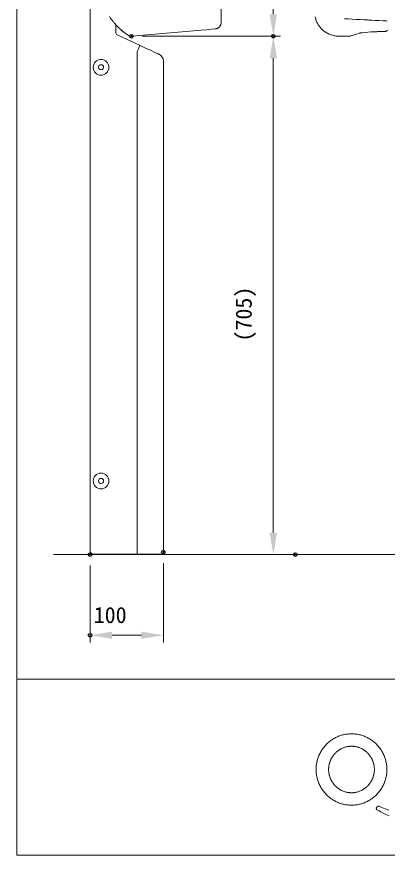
# Model space of a CAD drawing. Units: millimetres on the paper. Extents: x -203 to 203, y -143 to 143.
# Drawn here: x -198 to -147.5, y -138 to -23.7 of the extents above; entities that cross this region are included whole.
import ezdxf
from ezdxf.enums import TextEntityAlignment as Align

# ---------------------------------------------------------------- set-up
doc = ezdxf.new("R2010")
doc.units = ezdxf.units.MM
doc.header["$PDMODE"] = 32
doc.header["$PDSIZE"] = 0.5
for name, color, linetype, lineweight in [('0-1_DIMENSION_LINES$02_DIMENSI', 1, 'Continuous', 20), ('0-4_DIMENSION_LINES$04_SUB_LIN', 4, 'Continuous', 18), ('0-5_DIMENSION_LINES$03_LINES', 7, 'Continuous', 18), ('0-7_WAKU_INVISIBLE', 7, 'Continuous', 18), ('0-8_図面_FORMAT$01_WAKU$OUT_LINE', 6, 'Continuous', 18), ('0-C_図面_FORMAT$02_LOGO$02_OMOIO', 7, 'Continuous', 18)]:
    doc.layers.add(name, color=color, linetype=linetype, lineweight=lineweight)
doc.layers.add('0-3_DEFPOINTS', color=7, linetype='Continuous')
doc.styles.add('ＭＳ ゴシック', font='')
doc.styles.get('ＭＳ ゴシック').set_extended_font_data('MS Gothic')

# ---------------------------------------------------------------- blocks, each defined once
blk = doc.blocks.new('D3')
at = {"layer": '0-1_DIMENSION_LINES$02_DIMENSI', "color": 7}
for p, q in [((1696.704, 997.255), (1718, 997.255)), ((1717, 946.678), (1717, 994.255)), ((1699.135, 943.678), (1718, 943.678))]:
    blk.add_line(p, q, dxfattribs=at)
for points in [[(1717.5, 994.255), (1716.5, 994.255), (1717, 997.255)], [(1716.5, 946.678), (1717.5, 946.678), (1717, 943.678)]]:
    blk.add_solid(points, dxfattribs=at)
at = {"layer": '0-3_DEFPOINTS'}
for p in [(1695.204, 997.255), (1717, 997.255), (1697.635, 943.678)]:
    blk.add_point(p, dxfattribs=at)
at = {"layer": '0-1_DIMENSION_LINES$02_DIMENSI', "color": 7, "style": 'ＭＳ ゴシック'}
blk.add_text('540', height=2.199, rotation=90, dxfattribs=at).set_placement((1716, 966.181), align=Align.BOTTOM_LEFT)
blk = doc.blocks.new('D4')
at = {"layer": '0-1_DIMENSION_LINES$02_DIMENSI', "color": 7}
for p, q in [((1699.135, 943.678), (1718, 943.678)), ((1717, 876), (1717, 940.678)), ((1718.5, 873), (1716, 873))]:
    blk.add_line(p, q, dxfattribs=at)
for points in [[(1717.5, 940.678), (1716.5, 940.678), (1717, 943.678)], [(1716.5, 876), (1717.5, 876), (1717, 873)]]:
    blk.add_solid(points, dxfattribs=at)
at = {"layer": '0-3_DEFPOINTS'}
for p in [(1697.635, 943.678), (1717, 943.678), (1720, 873)]:
    blk.add_point(p, dxfattribs=at)
at = {"layer": '0-1_DIMENSION_LINES$02_DIMENSI', "color": 7, "style": 'ＭＳ ゴシック'}
blk.add_text('(705)', height=2.199, rotation=90, dxfattribs=at).set_placement((1714.714, 902.053), align=Align.BOTTOM_LEFT)
blk = doc.blocks.new('D5')
at = {"layer": '0-1_DIMENSION_LINES$02_DIMENSI', "color": 7}
for p, q in [((1692, 871.5), (1692, 861)), ((1702, 871.838), (1702, 861)), ((1699, 862), (1695, 862))]:
    blk.add_line(p, q, dxfattribs=at)
for points in [[(1695, 862.5), (1695, 861.5), (1692, 862)], [(1699, 861.5), (1699, 862.5), (1702, 862)]]:
    blk.add_solid(points, dxfattribs=at)
at = {"layer": '0-3_DEFPOINTS'}
for p in [(1692, 873), (1702, 873.338), (1692, 862)]:
    blk.add_point(p, dxfattribs=at)
at = {"layer": '0-1_DIMENSION_LINES$02_DIMENSI', "color": 7, "style": 'ＭＳ ゴシック'}
blk.add_text('100', height=2.199, dxfattribs=at).set_placement((1692.5, 863), align=Align.BOTTOM_LEFT)

msp = doc.modelspace()

# ---------------------------------------------------------------- linework, layer by layer
at = {"layer": '0-4_DIMENSION_LINES$04_SUB_LIN'}
for p, q in [((-181.579, -28.458), (-181.473, -28.219)), ((-181.579, -28.458), (-181.579, -96.962)), ((-181.473, -28.219), (-181.393, -28.03)), ((-181.393, -28.03), (-181.342, -27.9)), ((-181.342, -27.9), (-181.291, -27.76)), ((-181.291, -27.76), (-181.262, -27.671)), ((-181.262, -27.671), (-181.243, -27.59)), ((-181.243, -27.59), (-181.247, -27.55))]:
    msp.add_line(p, q, dxfattribs=at)
at = {"layer": '0-5_DIMENSION_LINES$03_LINES'}
for p, q in [((-188, -96.587), (-188, 27.2)), ((-170.11, -24.428), (-170.111, 21.39)), ((-185.248, -23.789), (-185.103, -23.99)), ((-153.274, -23.93), (-152.749, -23.959)), ((-152.749, -23.959), (-152.224, -23.987)), ((-152.224, -23.987), (-151.698, -24.015)), ((-188, -24.21), (-188, -96.049)), ((-184.5, -25.739), (-184.5, -24.723)), ((-151.698, -24.015), (-151.173, -24.043)), ((-151.173, -24.043), (-150.648, -24.071)), ((-149.611, -24.127), (-149.098, -24.154)), ((-149.098, -24.154), (-148.586, -24.18)), ((-148.586, -24.18), (-148.022, -24.21)), ((-184.491, -25.818), (-184.5, -25.739)), ((-184.48, -25.892), (-184.491, -25.818)), ((-184.423, -26.004), (-184.48, -25.892)), ((-184.375, -26.062), (-184.423, -26.004)), ((-184.301, -26.129), (-184.375, -26.062)), ((-184.21, -26.183), (-184.301, -26.129)), ((-181.247, -27.55), (-184.21, -26.183)), ((-183.779, -25.435), (-183.862, -25.36)), ((-183.033, -26.031), (-183.251, -25.869)), ((-182.814, -26.184), (-183.033, -26.031)), ((-182.811, -26.186), (-182.726, -26.234)), ((-173.35, -25.536), (-182.294, -26.319)), ((-173.35, -25.536), (-172.901, -25.497)), ((-172.05, -25.423), (-172.901, -25.497)), ((-171.899, -25.409), (-172.05, -25.423)), ((-171.899, -25.409), (-171.439, -25.369)), ((-170.933, -25.325), (-171.439, -25.369)), ((-152.448, -26.285), (-152.452, -26.287)), ((-151.183, -25.874), (-152.402, -26.271)), ((-151.149, -25.867), (-151.183, -25.874)), ((-150.871, -25.835), (-151.149, -25.867)), ((-149.714, -25.734), (-150.871, -25.835)), ((-149.471, -25.716), (-149.714, -25.734)), ((-149.015, -25.696), (-149.021, -25.696)), ((-148.942, -25.694), (-149.015, -25.696)), ((-148.867, -25.692), (-148.942, -25.694)), ((-148.791, -25.69), (-148.867, -25.692)), ((-148.212, -25.686), (-148.386, -25.686)), ((-148.063, -25.686), (-148.212, -25.686)), ((-147.958, -25.686), (-148.063, -25.686)), ((-147.94, -25.686), (-147.958, -25.686)), ((-147.922, -25.686), (-147.94, -25.686)), ((-147.903, -25.685), (-147.922, -25.686)), ((-147.326, -25.489), (-147.513, -25.582)), ((-152.716, -26.322), (-153.94, -26.322)), ((-180.78, -27.766), (-181.247, -27.55)), ((-180.344, -27.967), (-180.78, -27.766)), ((-179.964, -28.142), (-180.344, -27.967)), ((-179.667, -28.279), (-179.964, -28.142)), ((-179.064, -28.558), (-179.667, -28.279)), ((-178.814, -28.673), (-179.064, -28.558)), ((-178.814, -28.673), (-178.674, -28.738)), ((-178.674, -28.738), (-178.601, -28.772)), ((-178.601, -28.772), (-178.581, -28.781)), ((-178.343, -28.935), (-178.581, -28.781)), ((-178.157, -29.15), (-178.343, -28.935)), ((-178.04, -29.409), (-178.157, -29.15)), ((-178, -29.69), (-178.04, -29.409)), ((-178, -96.662), (-178, -29.689)), ((-193, -97), (-73, -97)), ((-188, -96.802), (-188, -96.462)), ((-187.945, -96.691), (-187.958, -96.662)), ((-187.929, -96.718), (-187.945, -96.691)), ((-187.91, -96.748), (-187.929, -96.718)), ((-187.877, -96.79), (-187.91, -96.748)), ((-187.828, -96.84), (-187.877, -96.79)), ((-187.775, -96.879), (-187.828, -96.84)), ((-187.736, -96.902), (-187.775, -96.879)), ((-187.713, -96.914), (-187.736, -96.902)), ((-187.692, -96.923), (-187.713, -96.914)), ((-187.671, -96.932), (-187.692, -96.923)), ((-187.65, -96.939), (-187.671, -96.932)), ((-187.629, -96.945), (-187.65, -96.939)), ((-187.607, -96.95), (-187.629, -96.945)), ((-187.586, -96.954), (-187.607, -96.95)), ((-187.565, -96.958), (-187.586, -96.954)), ((-187.543, -96.96), (-187.565, -96.958)), ((-187.522, -96.961), (-187.543, -96.96)), ((-187.5, -96.962), (-187.522, -96.961)), ((-187.5, -96.962), (-181.605, -96.962)), ((-181.605, -96.962), (-179.472, -96.962)), ((-179.472, -96.962), (-178.533, -96.962)), ((-178.533, -96.962), (-178.3, -96.962))]:
    msp.add_line(p, q, dxfattribs=at)
msp.add_lwpolyline([(-187.5, -96.962), (-188, -96.962), (-188, -96.802)], dxfattribs=at)
for centre, radius, start, end in [((-183.609, -22.64), 2.001, 209.47463, 215.03979), ((-177.508, -18.36), 9.454, 216.55195, 217.33974), ((-154.389, -23.185), 2.93, 189.32367, 194.85118), ((-154.393, -23.186), 2.926, 194.83801, 200.37262), ((-177.492, -18.347), 9.474, 217.33973, 218.12583), ((-177.477, -18.336), 9.493, 218.12582, 218.91036), ((-177.52, -18.37), 9.438, 218.91048, 220.20481), ((-177.52, -18.371), 9.438, 220.20477, 221.49915), ((-177.524, -18.374), 9.433, 221.49911, 222.7942), ((-177.583, -18.428), 9.353, 222.79693, 224.47435), ((-177.484, -18.331), 9.492, 224.47432, 226.12715), ((-171.013, -24.425), 0.904, 303.36112, 310.41146), ((-171.01, -24.428), 0.9, 310.4059, 317.49274), ((-171.01, -24.428), 0.9, 317.50753, 324.59438), ((-171.014, -24.426), 0.904, 324.58882, 331.63918), ((-171.008, -24.429), 0.897, 331.63371, 338.74126), ((-171.008, -24.429), 0.897, 338.75938, 345.86645), ((-171.015, -24.428), 0.904, 345.8608, 352.91101), ((-171.01, -24.428), 0.899, 352.90528, 359.99447), ((-154.352, -23.171), 2.97, 200.37262, 205.04396), ((-154.301, -23.147), 3.026, 205.04243, 209.62081), ((-154.306, -23.153), 3.019, 209.58404, 214.1702), ((-154.194, -23.076), 3.155, 214.1702, 222.99518), ((-109.43, 740.941), 766.122, 266.91596, 266.9553), ((-98.326, 951.067), 976.541, 266.95954, 266.98964), ((-77.594, 1314.391), 1340.452, 266.98826, 267.01238), ((-177.387, -18.23), 9.631, 226.1271, 227.75612), ((-177.52, -18.37), 9.439, 228.46066, 229.17778), ((-177.51, -18.358), 9.454, 229.17777, 229.89374), ((-177.501, -18.348), 9.468, 229.89373, 230.60867), ((-177.522, -18.374), 9.434, 230.60896, 231.2753), ((-177.518, -18.368), 9.441, 231.2753, 231.94111), ((-177.514, -18.363), 9.447, 231.9411, 232.60647), ((-182.365, -25.522), 0.8, 235.87803, 275.00004), ((-171.011, -24.429), 0.899, 275.00565, 282.09498), ((-171.011, -24.424), 0.904, 282.08925, 289.13953), ((-171.009, -24.431), 0.897, 289.13387, 296.24095), ((-171.009, -24.431), 0.897, 296.25906, 303.36658), ((-154.08, -22.97), 3.311, 222.99979, 231.38071), ((-154.026, -22.902), 3.397, 231.38071, 239.53543), ((-154.05, -22.943), 3.349, 239.53427, 241.78779), ((-153.973, -22.8), 3.512, 241.78758, 243.93071), ((-153.897, -22.644), 3.685, 243.93044, 245.96683), ((-153.935, -22.728), 3.594, 245.96705, 253.94733), ((-153.932, -22.721), 3.602, 253.93846, 261.89796), ((-153.94, -22.794), 3.527, 261.86335, 270), ((-152.634, -25.756), 0.561, 273.64297, 288.95), ((-152.696, -25.378), 0.941, 285.33122, 288.24484), ((-148.673, -38.836), 13.144, 92.82698, 93.48158), ((-148.592, -40.475), 14.786, 92.24504, 92.82698), ((-148.509, -42.581), 16.893, 91.7357, 92.24505), ((-148.355, -48.838), 23.152, 90.74557, 91.08009), ((-148.376, -47.234), 21.548, 90.38615, 90.74557), ((-148.385, -45.838), 20.152, 90.00182, 90.38615), ((-147.952, -24.72), 0.966, 272.90817, 280.93498), ((-147.958, -24.687), 0.999, 280.92291, 288.69092), ((-147.961, -24.68), 1.007, 288.67728, 296.378), ((-152.716, -25.116), 1.206, 270.00021, 272.78621), ((-152.716, -25.114), 1.208, 272.78583, 275.56613), ((-186.5, -30.549), 1.075, 0, 180), ((-186.5, -30.549), 1.075, 180, 0), ((-186.5, -30.549), 0.35, 0.32742, 180.32741), ((-186.5, -30.549), 0.35, 180.32741, 0.32742), ((-186.5, -86.962), 1.075, 0, 180), ((-186.5, -86.962), 0.35, 0.32742, 180.32741), ((-186.5, -86.962), 1.075, 180, 0), ((-186.5, -86.962), 0.35, 180.32741, 0.32603), ((-187.5, -96.462), 0.5, 180, 203.57818), ((-178.3, -96.662), 0.3, 270, 360)]:
    msp.add_arc(centre, radius, start, end, dxfattribs=at)
at = {"layer": '0-7_WAKU_INVISIBLE'}
for p, q in [((-198, 138), (-198, -138)), ((-198, -114), (198, -114)), ((-198, -138), (198, -138))]:
    msp.add_line(p, q, dxfattribs=at)
at = {"layer": '0-8_図面_FORMAT$01_WAKU$OUT_LINE'}
msp.add_line((198, -114), (-198, -114), dxfattribs=at)
msp.add_lwpolyline([(-198, -138), (198, -138), (198, 138), (-198, 138)], close=True, dxfattribs=at)
at = {"layer": '0-C_図面_FORMAT$02_LOGO$02_OMOIO'}
for points in [[(-157.163, -126.309), (-157.161, -126.177), (-157.16, -126.127), (-157.157, -126.069), (-157.148, -125.934), (-157.135, -125.785), (-157.117, -125.638), (-157.095, -125.492), (-157.068, -125.348), (-157.037, -125.205), (-157.003, -125.064), (-156.964, -124.925), (-156.921, -124.787), (-156.874, -124.651), (-156.823, -124.516), (-156.769, -124.384), (-156.711, -124.254), (-156.649, -124.126), (-156.583, -123.999), (-156.514, -123.875), (-156.442, -123.754), (-156.366, -123.634), (-156.287, -123.517), (-156.205, -123.403), (-156.119, -123.291), (-156.031, -123.182), (-155.939, -123.075), (-155.844, -122.971), (-155.747, -122.87), (-155.646, -122.771), (-155.543, -122.676), (-155.437, -122.584), (-155.329, -122.494), (-155.218, -122.408), (-155.104, -122.325), (-154.988, -122.245), (-154.87, -122.169), (-154.749, -122.096), (-154.626, -122.027), (-154.501, -121.961)], [(-154.501, -121.961), (-154.373, -121.898), (-154.244, -121.84), (-154.113, -121.785), (-153.98, -121.734), (-153.845, -121.687), (-153.708, -121.643), (-153.569, -121.604), (-153.429, -121.569), (-153.287, -121.538), (-153.144, -121.511), (-153, -121.489), (-152.854, -121.471), (-152.706, -121.457), (-152.558, -121.448), (-152.409, -121.443), (-152.259, -121.443), (-152.11, -121.448), (-151.962, -121.457), (-151.814, -121.471), (-151.668, -121.489), (-151.524, -121.511), (-151.381, -121.538), (-151.239, -121.569), (-151.099, -121.604), (-150.96, -121.643), (-150.823, -121.687), (-150.688, -121.734), (-150.555, -121.785), (-150.424, -121.84), (-150.295, -121.898), (-150.167, -121.961), (-150.042, -122.027), (-149.919, -122.096), (-149.798, -122.169), (-149.68, -122.245), (-149.564, -122.325), (-149.45, -122.408), (-149.339, -122.494), (-149.231, -122.584)], [(-153.188, -123.26), (-153.265, -123.284), (-153.342, -123.309), (-153.417, -123.337), (-153.492, -123.366), (-153.565, -123.397), (-153.638, -123.43), (-153.71, -123.465), (-153.78, -123.501), (-153.85, -123.54), (-153.919, -123.58), (-153.986, -123.622), (-154.052, -123.665), (-154.118, -123.71), (-154.181, -123.757), (-154.244, -123.805), (-154.306, -123.855), (-154.366, -123.906), (-154.425, -123.959), (-154.483, -124.013), (-154.539, -124.069), (-154.594, -124.126), (-154.647, -124.185), (-154.699, -124.245), (-154.75, -124.306), (-154.799, -124.368), (-154.846, -124.432), (-154.892, -124.497), (-154.937, -124.563), (-154.979, -124.631), (-155.02, -124.699), (-155.06, -124.769), (-155.098, -124.84), (-155.134, -124.911), (-155.168, -124.984), (-155.2, -125.058), (-155.231, -125.133), (-155.26, -125.209), (-155.287, -125.285), (-155.312, -125.363)], [(-150.302, -123.906), (-150.362, -123.855), (-150.424, -123.805), (-150.486, -123.757), (-150.55, -123.71), (-150.616, -123.665), (-150.682, -123.622), (-150.749, -123.58), (-150.818, -123.54), (-150.888, -123.501), (-150.958, -123.465), (-151.03, -123.43), (-151.103, -123.397), (-151.181, -123.364), (-151.27, -123.33), (-151.317, -123.312), (-151.365, -123.296), (-151.412, -123.28), (-151.461, -123.266), (-151.553, -123.24), (-151.637, -123.219), (-151.716, -123.202), (-151.797, -123.187), (-151.878, -123.173), (-151.959, -123.162), (-152.042, -123.153), (-152.125, -123.147), (-152.208, -123.142), (-152.292, -123.14), (-152.376, -123.14), (-152.46, -123.142), (-152.543, -123.147), (-152.626, -123.153), (-152.709, -123.162), (-152.79, -123.173), (-152.871, -123.187), (-152.952, -123.202), (-153.031, -123.219), (-153.11, -123.239), (-153.188, -123.26)], [(-149.231, -122.584), (-149.125, -122.676), (-149.022, -122.771), (-148.921, -122.87), (-148.824, -122.971), (-148.729, -123.075), (-148.637, -123.182), (-148.549, -123.291), (-148.463, -123.403), (-148.381, -123.517), (-148.302, -123.634), (-148.226, -123.754), (-148.154, -123.875), (-148.085, -123.999), (-148.019, -124.126), (-147.957, -124.254), (-147.899, -124.384), (-147.845, -124.516), (-147.794, -124.651), (-147.747, -124.787), (-147.704, -124.925), (-147.665, -125.064), (-147.631, -125.205), (-147.6, -125.348), (-147.573, -125.492), (-147.551, -125.638), (-147.533, -125.785), (-147.52, -125.934), (-147.51, -126.083), (-147.506, -126.234), (-147.506, -126.384), (-147.51, -126.535), (-147.52, -126.684), (-147.533, -126.833), (-147.551, -126.98), (-147.573, -127.126), (-147.6, -127.27), (-147.631, -127.413), (-147.665, -127.554), (-147.704, -127.693)], [(-149.248, -126.773), (-149.237, -126.69), (-149.228, -126.606), (-149.221, -126.522), (-149.217, -126.437), (-149.215, -126.352), (-149.215, -126.266), (-149.217, -126.181), (-149.221, -126.096), (-149.228, -126.012), (-149.237, -125.928), (-149.248, -125.845), (-149.261, -125.763), (-149.276, -125.682), (-149.293, -125.601), (-149.312, -125.521), (-149.333, -125.441), (-149.356, -125.363), (-149.381, -125.285), (-149.408, -125.209), (-149.437, -125.133), (-149.468, -125.058), (-149.5, -124.984), (-149.534, -124.911), (-149.57, -124.84), (-149.608, -124.769), (-149.648, -124.699), (-149.689, -124.631), (-149.731, -124.563), (-149.776, -124.497), (-149.822, -124.432), (-149.869, -124.368), (-149.918, -124.306), (-149.969, -124.245), (-150.021, -124.185), (-150.074, -124.126), (-150.129, -124.069), (-150.185, -124.013), (-150.243, -123.959), (-150.302, -123.906)], [(-155.312, -125.363), (-155.335, -125.441), (-155.356, -125.521), (-155.375, -125.601), (-155.392, -125.682), (-155.407, -125.763), (-155.42, -125.845), (-155.432, -125.934), (-155.442, -126.033), (-155.446, -126.087), (-155.45, -126.144), (-155.452, -126.204), (-155.454, -126.309)], [(-156.442, -128.864), (-156.514, -128.743), (-156.583, -128.619), (-156.649, -128.493), (-156.711, -128.364), (-156.769, -128.234), (-156.823, -128.102), (-156.874, -127.967), (-156.921, -127.831), (-156.964, -127.693), (-157.003, -127.554), (-157.037, -127.413), (-157.068, -127.27), (-157.095, -127.126), (-157.117, -126.98), (-157.135, -126.833), (-157.148, -126.684), (-157.158, -126.535), (-157.162, -126.385), (-157.163, -126.309)], [(-155.454, -126.309), (-155.453, -126.405), (-155.452, -126.444), (-155.449, -126.487), (-155.442, -126.585), (-155.432, -126.684), (-155.42, -126.773), (-155.407, -126.855), (-155.392, -126.936), (-155.375, -127.017), (-155.356, -127.097), (-155.335, -127.177), (-155.312, -127.255), (-155.287, -127.333), (-155.26, -127.409), (-155.231, -127.485), (-155.2, -127.56), (-155.168, -127.634), (-155.134, -127.707), (-155.098, -127.778), (-155.06, -127.849), (-155.02, -127.919), (-154.979, -127.987), (-154.937, -128.055), (-154.892, -128.121), (-154.846, -128.186), (-154.799, -128.25), (-154.75, -128.312), (-154.699, -128.374), (-154.647, -128.433), (-154.594, -128.492), (-154.539, -128.549), (-154.483, -128.605), (-154.425, -128.659), (-154.366, -128.712), (-154.306, -128.763), (-154.244, -128.813), (-154.181, -128.861), (-154.117, -128.908), (-154.052, -128.953)], [(-151.03, -129.188), (-150.958, -129.153), (-150.888, -129.117), (-150.818, -129.078), (-150.749, -129.038), (-150.682, -128.997), (-150.616, -128.953), (-150.55, -128.908), (-150.486, -128.861), (-150.424, -128.813), (-150.362, -128.763), (-150.302, -128.712), (-150.243, -128.659), (-150.185, -128.605), (-150.129, -128.549), (-150.074, -128.492), (-150.021, -128.433), (-149.969, -128.374), (-149.918, -128.312), (-149.869, -128.25), (-149.822, -128.186), (-149.776, -128.121), (-149.731, -128.055), (-149.689, -127.987), (-149.648, -127.919), (-149.608, -127.849), (-149.57, -127.778), (-149.534, -127.707), (-149.5, -127.634), (-149.468, -127.56), (-149.437, -127.485), (-149.408, -127.409), (-149.381, -127.333), (-149.356, -127.255), (-149.333, -127.177), (-149.312, -127.097), (-149.293, -127.017), (-149.276, -126.936), (-149.261, -126.855), (-149.248, -126.773)], [(-147.704, -127.693), (-147.747, -127.831), (-147.794, -127.967), (-147.845, -128.102), (-147.899, -128.234), (-147.957, -128.364), (-148.019, -128.493), (-148.085, -128.619), (-148.154, -128.743), (-148.226, -128.864), (-148.302, -128.984), (-148.381, -129.101), (-148.463, -129.215), (-148.549, -129.327), (-148.637, -129.437), (-148.729, -129.543), (-148.824, -129.647), (-148.921, -129.748), (-149.022, -129.847), (-149.125, -129.942), (-149.231, -130.035), (-149.339, -130.124), (-149.45, -130.21), (-149.564, -130.293), (-149.68, -130.373), (-149.798, -130.449), (-149.919, -130.522), (-150.042, -130.592), (-150.167, -130.658), (-150.295, -130.72), (-150.424, -130.778), (-150.555, -130.833), (-150.68, -130.882), (-150.789, -130.92), (-150.994, -130.985), (-151.107, -131.017), (-151.239, -131.049), (-151.381, -131.08), (-151.524, -131.107), (-151.668, -131.129)], [(-151.668, -131.129), (-151.814, -131.147), (-151.962, -131.161), (-152.11, -131.17), (-152.259, -131.175), (-152.409, -131.175), (-152.558, -131.17), (-152.706, -131.161), (-152.854, -131.147), (-153, -131.129), (-153.144, -131.107), (-153.287, -131.08), (-153.429, -131.049), (-153.569, -131.014), (-153.708, -130.975), (-153.845, -130.932), (-153.98, -130.884), (-154.113, -130.833), (-154.244, -130.778), (-154.373, -130.72), (-154.501, -130.658), (-154.626, -130.592), (-154.749, -130.522), (-154.87, -130.449), (-154.988, -130.373), (-155.104, -130.293), (-155.218, -130.21), (-155.329, -130.124), (-155.437, -130.035), (-155.543, -129.942), (-155.646, -129.847), (-155.747, -129.748), (-155.844, -129.647), (-155.939, -129.543), (-156.031, -129.437), (-156.119, -129.327), (-156.205, -129.215), (-156.287, -129.101), (-156.366, -128.984), (-156.442, -128.864)], [(-154.052, -128.953), (-153.986, -128.997), (-153.919, -129.038), (-153.85, -129.078), (-153.78, -129.117), (-153.71, -129.153), (-153.638, -129.188), (-153.565, -129.221), (-153.492, -129.252), (-153.417, -129.282), (-153.342, -129.309), (-153.265, -129.334), (-153.188, -129.358), (-153.11, -129.379), (-153.031, -129.399), (-152.952, -129.416), (-152.871, -129.432), (-152.79, -129.445), (-152.709, -129.456), (-152.626, -129.465), (-152.543, -129.471), (-152.46, -129.476), (-152.376, -129.478), (-152.292, -129.478), (-152.208, -129.476), (-152.125, -129.471), (-152.042, -129.465), (-151.959, -129.456), (-151.878, -129.445), (-151.797, -129.432), (-151.716, -129.416), (-151.637, -129.399), (-151.558, -129.379), (-151.48, -129.358), (-151.403, -129.334), (-151.326, -129.309), (-151.251, -129.282), (-151.176, -129.252), (-151.103, -129.221), (-151.03, -129.188)], [(-148.866, -131.391), (-148.87, -131.396), (-148.874, -131.4), (-148.878, -131.405), (-148.882, -131.409), (-148.885, -131.414), (-148.889, -131.419), (-148.893, -131.424), (-148.896, -131.429), (-148.9, -131.434), (-148.903, -131.439), (-148.906, -131.444), (-148.909, -131.45), (-148.912, -131.455), (-148.915, -131.461), (-148.918, -131.467), (-148.921, -131.473), (-148.924, -131.479), (-148.927, -131.486), (-148.929, -131.492), (-148.932, -131.499), (-148.934, -131.505), (-148.936, -131.512), (-148.938, -131.518), (-148.94, -131.525), (-148.942, -131.531), (-148.943, -131.537), (-148.944, -131.543), (-148.946, -131.555), (-148.947, -131.568), (-148.949, -131.58), (-148.949, -131.593), (-148.95, -131.6), (-148.95, -131.606), (-148.949, -131.612), (-148.949, -131.618), (-148.948, -131.625), (-148.947, -131.631), (-148.946, -131.637), (-148.945, -131.643)], [(-148.662, -131.305), (-148.668, -131.305), (-148.673, -131.305), (-148.679, -131.305), (-148.685, -131.306), (-148.691, -131.306), (-148.697, -131.307), (-148.702, -131.307), (-148.708, -131.308), (-148.714, -131.309), (-148.72, -131.31), (-148.725, -131.311), (-148.731, -131.313), (-148.737, -131.314), (-148.742, -131.315), (-148.748, -131.317), (-148.753, -131.319), (-148.759, -131.321), (-148.764, -131.323), (-148.769, -131.325), (-148.775, -131.327), (-148.78, -131.33), (-148.785, -131.332), (-148.79, -131.335), (-148.796, -131.338), (-148.801, -131.34), (-148.806, -131.343), (-148.811, -131.346), (-148.816, -131.35), (-148.821, -131.353), (-148.825, -131.356), (-148.83, -131.36), (-148.835, -131.363), (-148.839, -131.367), (-148.844, -131.371), (-148.848, -131.375), (-148.853, -131.379), (-148.857, -131.383), (-148.861, -131.387), (-148.866, -131.391)], [(-147.255, -131.872), (-147.763, -131.677), (-148.177, -131.504), (-148.563, -131.33), (-148.581, -131.321), (-148.583, -131.321), (-148.585, -131.32), (-148.588, -131.319), (-148.59, -131.318), (-148.594, -131.317), (-148.6, -131.315), (-148.605, -131.314), (-148.611, -131.312), (-148.617, -131.311), (-148.623, -131.31), (-148.63, -131.309), (-148.637, -131.308), (-148.643, -131.307), (-148.649, -131.306), (-148.655, -131.306), (-148.662, -131.305)], [(-148.945, -131.643), (-148.942, -131.655), (-148.939, -131.667), (-148.935, -131.679), (-148.931, -131.691), (-148.929, -131.696), (-148.927, -131.702), (-148.924, -131.708), (-148.922, -131.713), (-148.919, -131.718), (-148.915, -131.724), (-148.912, -131.729), (-148.909, -131.734), (-148.905, -131.739), (-148.901, -131.744), (-148.893, -131.753), (-148.885, -131.763), (-148.877, -131.772), (-148.872, -131.777), (-148.868, -131.781), (-148.864, -131.785), (-148.86, -131.789), (-148.855, -131.792), (-148.853, -131.794), (-148.851, -131.795), (-148.849, -131.797), (-148.847, -131.798), (-148.845, -131.8), (-148.843, -131.801), (-148.749, -131.857), (-148.582, -131.954), (-148.331, -132.093), (-148.018, -132.258), (-147.643, -132.444), (-147.208, -132.649)]]:
    msp.add_lwpolyline(points, dxfattribs=at)

# ---------------------------------------------------------------- block references
at = {"layer": '0-1_DIMENSION_LINES$02_DIMENSI'}
for name in ['D3', 'D4', 'D5']:
    msp.add_blockref(name, (-1880, -970), dxfattribs=at)

doc.saveas('drawing.dxf')
